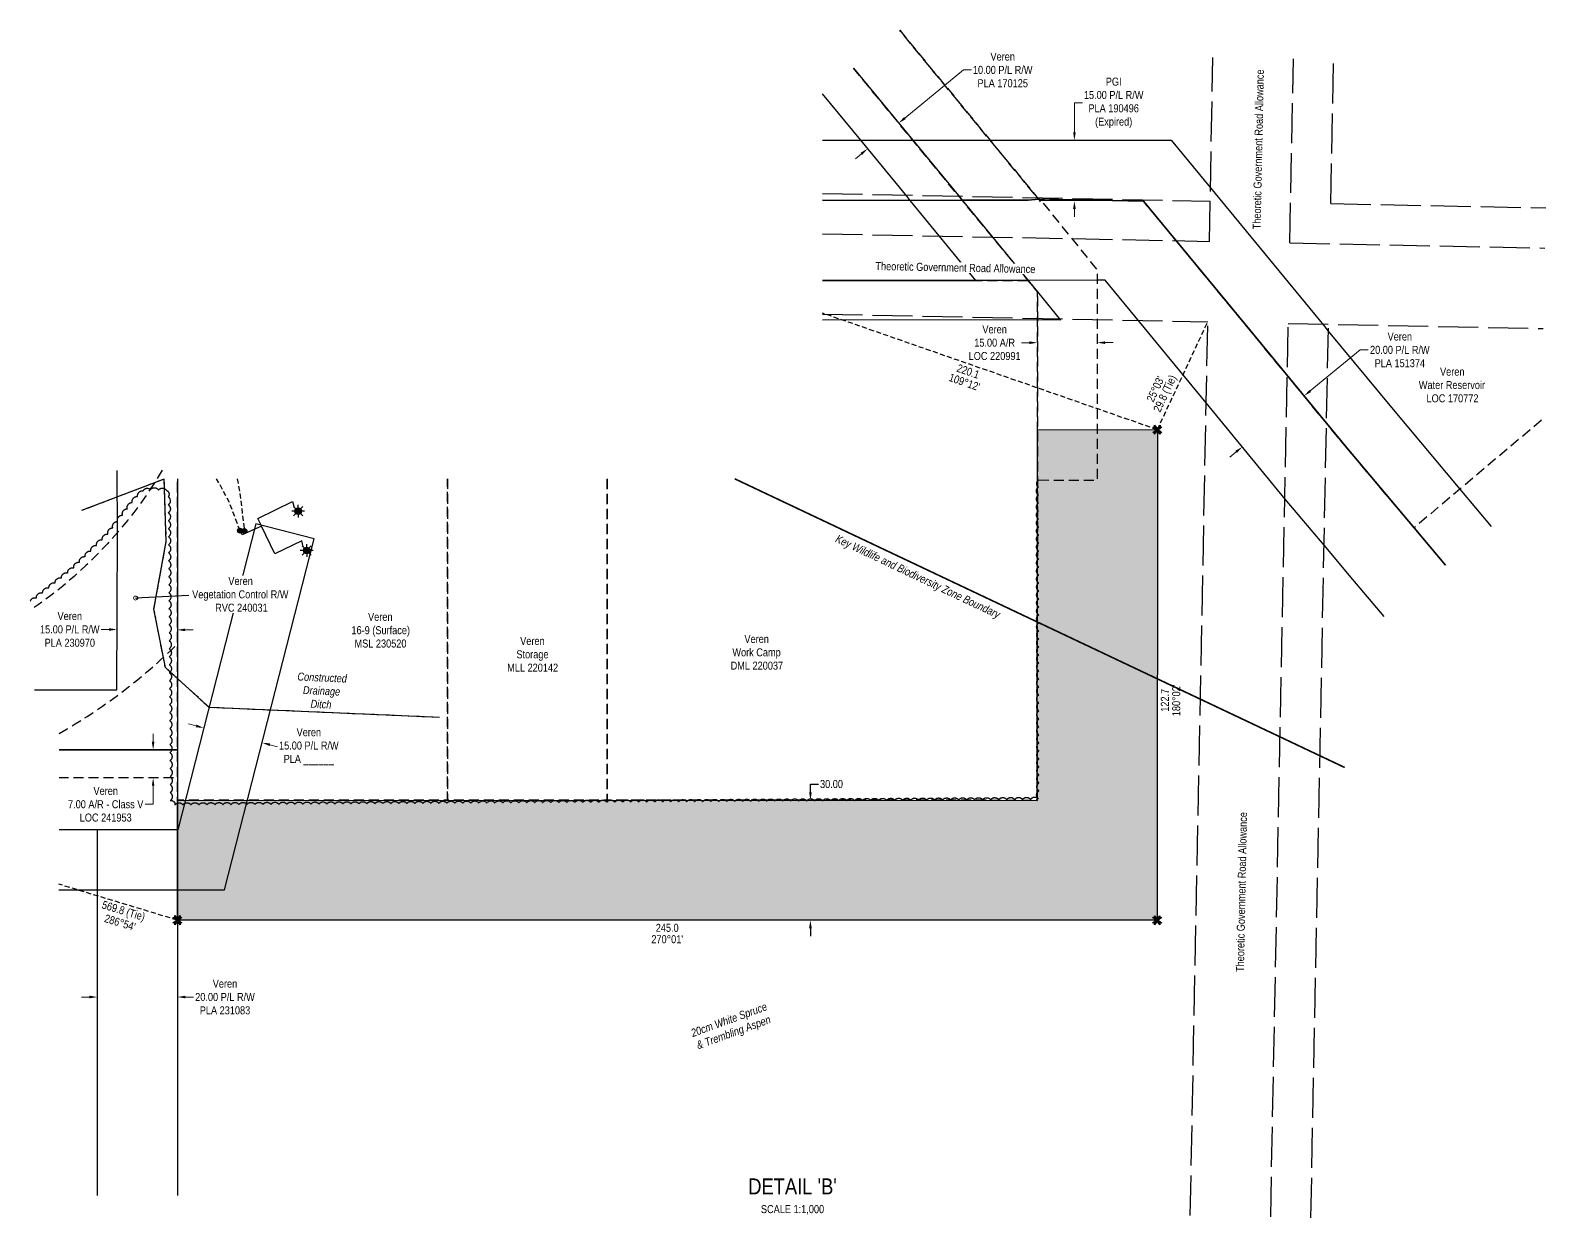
# Model space of a CAD drawing. Extents: x 407676 to 413335, y 6052236 to 6054942.
# Drawn here: x 411441 to 413335, y 6052532 to 6054017 of the extents above; entities that cross this region are included whole.
import ezdxf
from ezdxf.enums import TextEntityAlignment as Align

# ---------------------------------------------------------------- set-up
doc = ezdxf.new("R2010")
doc.units = 0
doc.header["$LTSCALE"] = 5
doc.header["$PDSIZE"] = 0.5
for name, pattern in [('0', [1, 1, 0]), ('DASHDOT2', [12.7, 6.35, -3.175, 0, -3.175]), ('EZE', [3.75, 2.5, -1.25]), ('foc-ACCESSROAD', [3.75, 2.5, -1.25]), ('foc-TIELINE', [1.875, 1.25, -0.625]), ('foc-TOPO-ephemeral', [6.25, 3.125, -0.625, 0.625, -0.625, 0.625, -0.625]), ('foc-TRAV', [1.875, 1.25, -0.625]), ('foc-UNSURVEYED', [12.5, 10, -2.5]), ('UG_PIPE', [1.875, 1.25, -0.625])]:
    doc.linetypes.add(name, pattern=pattern)
doc.layers.get('Defpoints').update_dxf_attribs({"color": 9})
doc.layers.add('AS-PIPE-AG', color=7, linetype='Continuous', true_color=0x7d00fa)
for name, color, linetype in [('AS-PIPE-UG', 44, 'UG_PIPE'), ('AS-SYMBOL', 7, 'Continuous'), ('AS-WILDLIFE', 131, 'DASHDOT2'), ('C-AR', 13, 'foc-ACCESSROAD'), ('C-RW', 13, 'Continuous'), ('C-VCE', 13, 'EZE'), ('C-WS', 13, 'foc-ACCESSROAD'), ('C-WS-S', 8, 'Continuous'), ('DETAIL-T', 7, 'Continuous'), ('F-RW', 190, 'Continuous'), ('L-BD', 7, 'Continuous'), ('L-MON', 1, 'Continuous'), ('L-ROAD-T', 7, 'Continuous'), ('L-TIE', 7, 'foc-TIELINE'), ('L-USEC', 7, 'foc-UNSURVEYED'), ('P-PROPOSED', 10, 'Continuous'), ('P-PROPOSED-H', 21, 'Continuous'), ('P-TRAV', 4, 'foc-TRAV'), ('P-TXT', 4, 'Continuous'), ('T-BUSH', 110, '0'), ('T-BUSH-T', 110, 'Continuous'), ('T-DRAW', 143, 'foc-TOPO-ephemeral'), ('WETLAND-T', 146, 'Continuous')]:
    doc.layers.add(name, color=color, linetype=linetype)
for name, color, linetype, lineweight in [('C-AR-T', 13, 'Continuous', 9), ('C-RW-T', 13, 'Continuous', 9), ('C-WS-T', 13, 'Continuous', 9), ('F-RW-T', 190, 'Continuous', 9)]:
    doc.layers.add(name, color=color, linetype=linetype, lineweight=lineweight)
doc.styles.add('240', font='ARIALN.TTF', dxfattribs={"height": 30})
doc.styles.add('80CG', font='ARIALN.TTF', dxfattribs={"height": 10})
doc.styles.add('80L', font='ARIALN.TTF', dxfattribs={"height": 10})
doc.styles.add('80LS', font='ARIALNI.TTF', dxfattribs={"height": 10})
doc.styles.add('foc-LtypeFont', font='ARIALN.TTF', dxfattribs={"height": 7.35})
doc.styles.add('MtXpl_Arial_Narrow', font='ARIALNI.TTF')
doc.linetypes.add('foc-TOPO-flowdirection-NOLINE', pattern='A,0,[">",foc-LtypeFont,S=0.3,R=0,X=0,Y=-0.945],-20,[">",foc-LtypeFont,S=0.3,R=0,X=0,Y=-0.945],0', length=20)
doc.dimstyles.new('Compass 5 000', dxfattribs={"dimscale": 5, "dimtxt": 9, "dimasz": 2, "dimexe": 0.2, "dimexo": 0.0625, "dimgap": 0.5, "dimtad": 0, "dimtih": 1, "dimtoh": 1, "dimzin": 0, "dimdsep": 46, "dimtxsty": '80CG', "dimcen": 0.1, "dimse1": 1, "dimse2": 1, "dimclrd": 256, "dimclrt": 256, "dimaunit": 1, "dimadec": 4, "dimazin": 0, "dimtfac": 0.06, "dimtofl": 0, "dimtmove": 0, "dimatfit": 1, "dimfxl": 0.2, "dimtolj": 1, "dimtzin": 0, "dimlwd": -1, "dimarcsym": 0})

# ---------------------------------------------------------------- blocks, each defined once
blk = doc.blocks.new('RISER')
h = blk.add_hatch(color=255)
h.dxf.hatch_style = 1
edge = h.paths.add_edge_path()
edge.add_arc((0, 0), 0.7, 0, 360)
blk.add_hatch(color=13).paths.add_polyline_path([(0.58, -0.15), (-0.58, -0.15, 0.774597)])
at = {"color": 13}
blk.add_line((-0.58, -0.15), (0.58, -0.15), dxfattribs=at)
blk.add_circle((0, 0), 0.6, dxfattribs=at)
blk = doc.blocks.new('GAS')
h = blk.add_hatch(color=255)
h.dxf.hatch_style = 1
edge = h.paths.add_edge_path()
edge.add_arc((0, 0), 0.9, 0, 360)
for p, q in [((-0.81, 0), (-1.62, 0)), ((-0.57, 0.57), (-1.14, 1.14)), ((0, 0.81), (0, 1.62)), ((0.57, 0.57), (1.14, 1.14)), ((1.62, 0), (0.81, 0)), ((-0.57, -0.57), (-1.14, -1.14)), ((0, -0.81), (0, -1.62)), ((1.14, -1.14), (0.57, -0.57))]:
    blk.add_line(p, q)
blk.add_circle((0, 0), 0.8)
blk = doc.blocks.new('TEMP')
h = blk.add_hatch(color=255)
h.dxf.hatch_style = 1
h.paths.add_polyline_path([(0, 0.25), (-0.67, 1.15), (-0.67, 0.67), (-1.15, 0.67), (-0.25, 0), (-1.15, -0.67), (-0.67, -0.67), (-0.67, -1.15), (0, -0.25), (0.67, -1.15), (0.67, -0.67), (1.15, -0.67), (0.25, 0), (1.15, 0.67), (0.67, 0.67), (0.67, 1.15)])
h.paths.add_polyline_path([(0.57, 0.85), (0.57, 0.57), (0.85, 0.57), (0.08, 0), (0.85, -0.57), (0.57, -0.57), (0.57, -0.85), (0, -0.08), (-0.57, -0.85), (-0.57, -0.57), (-0.85, -0.57), (-0.08, 0), (-0.85, 0.57), (-0.57, 0.57), (-0.57, 0.85), (0, 0.08)], flags=16)
h = blk.add_hatch(color=1)
h.dxf.hatch_style = 1
h.paths.add_polyline_path([(0, 0.08), (-0.57, 0.85), (-0.57, 0.57), (-0.85, 0.57), (-0.08, 0), (-0.85, -0.57), (-0.57, -0.57), (-0.57, -0.85), (0, -0.08), (0.57, -0.85), (0.57, -0.57), (0.85, -0.57), (0.08, 0), (0.85, 0.57), (0.57, 0.57), (0.57, 0.85)])
at = {"color": 1}
for p, q in [((-0.08, 0), (0.08, 0)), ((0, 0.08), (0, -0.08))]:
    blk.add_line(p, q, dxfattribs=at)
at = {"color": 255, "flags": 128}
blk.add_lwpolyline([(-0.25, 0), (-1.15, 0.67), (-0.67, 0.67), (-0.67, 1.15), (0, 0.25), (0.67, 1.15), (0.67, 0.67), (1.15, 0.67), (0.25, 0), (1.15, -0.67), (0.67, -0.67), (0.67, -1.15), (0, -0.25), (-0.67, -1.15), (-0.67, -0.67), (-1.15, -0.67)], close=True, dxfattribs=at)
at = {"color": 1, "flags": 128}
blk.add_lwpolyline([(-0.08, 0), (-0.85, 0.57), (-0.57, 0.57), (-0.57, 0.85), (0, 0.08), (0.57, 0.85), (0.57, 0.57), (0.85, 0.57), (0.08, 0), (0.85, -0.57), (0.57, -0.57), (0.57, -0.85), (0, -0.08), (-0.57, -0.85), (-0.57, -0.57), (-0.85, -0.57)], close=True, dxfattribs=at)
blk = doc.blocks.new('*D46')
at = {"layer": 'Defpoints', "color": 0, "transparency": 16777216}
for p in [(412476.4, 6053054.1), (412415.8, 6052904.2), (412476.3, 6052904.2)]:
    blk.add_point(p, dxfattribs=at)
at = {"layer": 'P-TXT', "transparency": 16777216}
for p, q in [((412415.9, 6053064.1), (412415.9, 6053074.4)), ((412415.9, 6053074.4), (412425.9, 6053074.4)), ((412415.8, 6052894.2), (412415.8, 6052884.2))]:
    blk.add_line(p, q, dxfattribs=at)
for points in [[(412414.2, 6053064.1), (412417.5, 6053064.1), (412415.9, 6053054.1)], [(412414.2, 6052894.2), (412417.5, 6052894.2), (412415.8, 6052904.2)]]:
    blk.add_solid(points, dxfattribs=at)
at = {"layer": 'P-TXT', "transparency": 16777216, "insert": (412442.2, 6053074.4), "char_height": 10, "attachment_point": 5, "style": '80CG'}
blk.add_mtext('\\A1;30.00', dxfattribs=at)
blk = doc.blocks.new('*D47')
at = {"layer": 'C-RW-T', "transparency": 16777216}
for p, q in [((411514.6, 6052808.1), (411504.6, 6052808.1)), ((411634.6, 6052808.1), (411644.6, 6052808.1))]:
    blk.add_line(p, q, dxfattribs=at)
for points in [[(411514.6, 6052809.8), (411514.6, 6052806.5), (411524.6, 6052808.1)], [(411634.6, 6052809.8), (411634.6, 6052806.5), (411624.6, 6052808.1)]]:
    blk.add_solid(points, dxfattribs=at)
at = {"layer": 'Defpoints', "color": 0, "transparency": 16777216}
for p in [(411524.6, 6052799.6), (411624.6, 6052808.1), (411624.6, 6052799.6)]:
    blk.add_point(p, dxfattribs=at)
at = {"layer": 'C-RW-T', "transparency": 16777216, "insert": (411684.1, 6052808.1), "char_height": 10, "attachment_point": 5, "style": '80CG', "bg_fill": 3, "box_fill_scale": 1.1, "bg_fill_color": 256, "bg_fill_true_color": 13158600, "bg_fill_transparency": 0}
blk.add_mtext('\\A1;Veren\\P20.00 P/L R/W\\PPLA 231083', dxfattribs=at)
blk = doc.blocks.new('*D48')
at = {"layer": 'C-RW-T', "transparency": 16777216}
for p, q in [((411539.2, 6053267.6), (411529.2, 6053267.7)), ((411634.3, 6053267.1), (411644.3, 6053267.1))]:
    blk.add_line(p, q, dxfattribs=at)
for points in [[(411539.2, 6053269.3), (411539.2, 6053266), (411549.2, 6053267.6)], [(411634.3, 6053268.8), (411634.3, 6053265.5), (411624.3, 6053267.2)]]:
    blk.add_solid(points, dxfattribs=at)
at = {"layer": 'Defpoints', "color": 0, "transparency": 16777216}
for p in [(411549.5, 6053328.6), (411624.6, 6053328.2), (411549.2, 6053267.6)]:
    blk.add_point(p, dxfattribs=at)
at = {"layer": 'C-RW-T', "transparency": 16777216, "insert": (411490.1, 6053267.7), "char_height": 10, "attachment_point": 5, "style": '80CG'}
blk.add_mtext('\\A1;Veren\\P15.00 P/L R/W\\PPLA 230970', dxfattribs=at)
blk = doc.blocks.new('*D49')
at = {"layer": 'C-AR-T', "transparency": 16777216}
for p, q in [((411594.3, 6053127.2), (411594.3, 6053137.2)), ((411594.3, 6053072.2), (411594.3, 6053049.1)), ((411594.3, 6053049.1), (411584.3, 6053049.1))]:
    blk.add_line(p, q, dxfattribs=at)
for points in [[(411592.6, 6053127.2), (411595.9, 6053127.2), (411594.3, 6053117.2)], [(411592.6, 6053072.2), (411595.9, 6053072.2), (411594.3, 6053082.2)]]:
    blk.add_solid(points, dxfattribs=at)
at = {"layer": 'Defpoints', "color": 0, "transparency": 16777216}
for p in [(411574.2, 6053117.2), (411574.2, 6053082.2), (411594.3, 6053082.2)]:
    blk.add_point(p, dxfattribs=at)
at = {"layer": 'C-AR-T', "transparency": 16777216, "insert": (411535, 6053049.1), "char_height": 10, "attachment_point": 5, "style": '80CG'}
blk.add_mtext('\\A1;Veren\\P7.00 A/R - Class V\\PLOC 241953', dxfattribs=at)
blk = doc.blocks.new('*D50')
at = {"layer": 'C-RW-T', "transparency": 16777216}
for p, q in [((413040.6, 6053565.9), (413103, 6053617.2)), ((413103, 6053617.2), (413113, 6053617.2)), ((412947.9, 6053489.7), (412940.2, 6053483.3))]:
    blk.add_line(p, q, dxfattribs=at)
for points in [[(413039.6, 6053567.2), (413041.7, 6053564.6), (413032.9, 6053559.6)], [(412946.9, 6053491), (412949, 6053488.4), (412955.7, 6053496)]]:
    blk.add_solid(points, dxfattribs=at)
at = {"layer": 'Defpoints', "color": 0, "transparency": 16777216}
for p in [(412951.1, 6053659), (412873.8, 6053595.5), (412955.7, 6053496)]:
    blk.add_point(p, dxfattribs=at)
at = {"layer": 'C-RW-T', "transparency": 16777216, "insert": (413152.6, 6053617.2), "char_height": 10, "attachment_point": 5, "style": '80CG'}
blk.add_mtext('\\A1;Veren\\P20.00 P/L R/W\\PPLA 151374', dxfattribs=at)
blk = doc.blocks.new('*D51')
at = {"layer": 'Defpoints', "color": 0, "transparency": 16777216}
for p in [(412745.8, 6053879.3), (412812.2, 6053879.2), (412812.1, 6053803.5)]:
    blk.add_point(p, dxfattribs=at)
at = {"layer": 'F-RW-T', "transparency": 16777216}
for p, q in [((412745.8, 6053889.3), (412745.8, 6053926.1)), ((412745.8, 6053926.1), (412755.8, 6053926.1)), ((412745.8, 6053793.5), (412745.8, 6053783.5))]:
    blk.add_line(p, q, dxfattribs=at)
for points in [[(412744.2, 6053889.3), (412747.5, 6053889.3), (412745.8, 6053879.3)], [(412744.2, 6053793.5), (412747.5, 6053793.5), (412745.8, 6053803.5)]]:
    blk.add_solid(points, dxfattribs=at)
at = {"layer": 'F-RW-T', "transparency": 16777216, "insert": (412794.9, 6053926.1), "char_height": 10, "attachment_point": 5, "style": '80CG'}
blk.add_mtext('\\A1;PGI\\P15.00 P/L R/W\\PPLA 190496\\P(Expired)', dxfattribs=at)
blk = doc.blocks.new('*D54')
at = {"layer": 'C-RW-T', "transparency": 16777216}
for p, q in [((411648.1, 6053147.1), (411638.4, 6053149.5)), ((411740.1, 6053123.6), (411749.8, 6053121.1))]:
    blk.add_line(p, q, dxfattribs=at)
for points in [[(411648.5, 6053148.7), (411647.6, 6053145.4), (411657.7, 6053144.6)], [(411740.5, 6053125.2), (411739.7, 6053122), (411730.4, 6053126.1)]]:
    blk.add_solid(points, dxfattribs=at)
at = {"layer": 'Defpoints', "color": 0, "transparency": 16777216}
for p in [(411660.4, 6053155.2), (411733.1, 6053136.7), (411730.4, 6053126.1)]:
    blk.add_point(p, dxfattribs=at)
at = {"layer": 'C-RW-T', "transparency": 16777216, "insert": (411788.9, 6053121.1), "char_height": 10, "attachment_point": 5, "style": '80CG'}
blk.add_mtext('\\A1;Veren\\P15.00 P/L R/W\\PPLA ______', dxfattribs=at)
blk = doc.blocks.new('*D55')
at = {"layer": 'C-RW-T', "transparency": 16777216}
for p, q in [((412534, 6053907.1), (412607.1, 6053967.2)), ((412607.1, 6053967.2), (412617.1, 6053967.2)), ((412479.7, 6053862.4), (412472, 6053856.1))]:
    blk.add_line(p, q, dxfattribs=at)
for points in [[(412532.9, 6053908.4), (412535, 6053905.8), (412526.2, 6053900.7)], [(412478.6, 6053863.7), (412480.7, 6053861.1), (412487.4, 6053868.8)]]:
    blk.add_solid(points, dxfattribs=at)
at = {"layer": 'Defpoints', "color": 0, "transparency": 16777216}
for p in [(412498.2, 6053934.8), (412459.3, 6053902.9), (412526.2, 6053900.7)]:
    blk.add_point(p, dxfattribs=at)
at = {"layer": 'C-RW-T', "transparency": 16777216, "insert": (412656.2, 6053967.2), "char_height": 10, "attachment_point": 5, "style": '80CG'}
blk.add_mtext('\\A1;Veren\\P10.00 P/L R/W\\PPLA 170125', dxfattribs=at)
blk = doc.blocks.new('*D56')
at = {"layer": 'C-AR-T', "transparency": 16777216}
for p, q in [((412689.6, 6053626.2), (412679.6, 6053626.2)), ((412784.3, 6053626.3), (412794.3, 6053626.3))]:
    blk.add_line(p, q, dxfattribs=at)
for points in [[(412689.6, 6053627.9), (412689.6, 6053624.5), (412699.6, 6053626.2)], [(412784.2, 6053627.9), (412784.3, 6053624.6), (412774.3, 6053626.3)]]:
    blk.add_solid(points, dxfattribs=at)
at = {"layer": 'Defpoints', "color": 0, "transparency": 16777216}
for p in [(412699.6, 6053626.2), (412699.6, 6053614.9), (412774.3, 6053615)]:
    blk.add_point(p, dxfattribs=at)
at = {"layer": 'C-AR-T', "transparency": 16777216, "insert": (412646.1, 6053626.2), "char_height": 10, "attachment_point": 5, "style": '80CG'}
blk.add_mtext('\\A1;Veren\\P15.00 A/R\\PLOC 220991', dxfattribs=at)

msp = doc.modelspace()

# ---------------------------------------------------------------- hatches: boundary and pattern name
at = {"layer": 'P-PROPOSED-H'}
h = msp.add_hatch(color=256, dxfattribs=at)
h.dxf.hatch_style = 1
h.paths.add_polyline_path([(412849.492, 6053517.449), (412849.171, 6052904.061), (411624.551, 6052904.243), (411624.571, 6053054.178), (412699.319, 6053054.035), (412699.557, 6053517.482)])

# ---------------------------------------------------------------- linework, layer by layer
at = {"layer": 'AS-PIPE-AG', "flags": 128}
for points in [[(411729.63, 6053397.063), (411725.073, 6053406.462), (411768.637, 6053427.626), (411770.513, 6053420.213)], [(411781.963, 6053371.122), (411780.187, 6053378.46), (411746.242, 6053362.113), (411729.64, 6053396.978), (411705.7, 6053385.943), (411702.904, 6053391.206)]]:
    msp.add_lwpolyline(points, dxfattribs=at)
at = {"layer": 'AS-PIPE-UG', "flags": 128}
for points in [[(411702.929, 6053391.181), (411702.914, 6053391.306), (411689.273, 6053427.211), (411673.672, 6053456.142)], [(411699.509, 6053456.137), (411703.144, 6053434.724), (411708.431, 6053390.69), (411708.436, 6053390.675)]]:
    msp.add_lwpolyline(points, dxfattribs=at)
at = {"layer": 'AS-WILDLIFE', "const_width": 2.001, "flags": 128}
msp.add_lwpolyline([(412321.297, 6053456.041), (413083.803, 6053095.061)], dxfattribs=at)
at = {"layer": 'C-AR', "flags": 128}
for points in [[(412527.448, 6054016.79), (412640.527, 6053879.289), (412701.01, 6053805.676), (412702.2, 6053805.653), (412703.849, 6053804.069), (412774.5, 6053716.877), (412774.316, 6053704.215), (412774.352, 6053653.323), (412774.224, 6053598.565), (412774.453, 6053453.972), (412699.543, 6053454.145), (412699.578, 6053610.622), (412699.536, 6053654.802), (412699.58, 6053689.999), (412687.929, 6053704.172), (412605.646, 6053804.212), (412602.833, 6053807.618), (412543.905, 6053879.246), (412469.744, 6053969.403)], [(413329.636, 6053529.285), (413227.686, 6053443.206), (413170.402, 6053394.827), (413086.303, 6053494.641), (413060.964, 6053525.455), (412958.815, 6053649.672), (412913.575, 6053704.688), (412832.36, 6053803.082), (412773.734, 6053804.239), (412703.849, 6053804.069), (412702.464, 6053802.864), (412702.2, 6053805.653), (412701.01, 6053805.676), (412640.527, 6053879.289), (412527.448, 6054016.79)], [(411476.889, 6053117.219), (411624.58, 6053117.203), (411624.577, 6053082.218), (411476.885, 6053082.234)]]:
    msp.add_lwpolyline(points, dxfattribs=at)
at = {"layer": 'C-RW'}
for points in [[(412469.744, 6053969.403), (412543.905, 6053879.246), (412602.833, 6053807.618), (412605.646, 6053804.212), (412687.929, 6053704.172), (412699.58, 6053689.999), (412728.623, 6053654.227), (412699.536, 6053654.802), (412430.996, 6053654.528)], [(412430.946, 6053704.13), (412622.699, 6053704.177), (412540.479, 6053804.204), (412536.682, 6053808.927), (412478.687, 6053879.312), (412430.9, 6053937.503)], [(412430.921, 6053804.217), (412540.479, 6053804.204), (412605.646, 6053804.212), (412687.891, 6053804.242), (412701.01, 6053805.676), (412702.2, 6053805.653), (412703.849, 6053804.069), (412773.734, 6053804.239), (412832.36, 6053803.082), (412913.575, 6053704.688), (412958.815, 6053649.672), (413060.964, 6053525.455), (413086.303, 6053494.641), (413170.402, 6053394.827), (413209.609, 6053348.273)], [(413133.137, 6053283.886), (413094.011, 6053330.3), (413057.973, 6053372.968), (413009.448, 6053430.605), (412910.558, 6053550.858), (412827.154, 6053652.279), (412784.449, 6053704.214), (412774.316, 6053704.215), (412687.929, 6053704.172), (412622.699, 6053704.177), (412430.946, 6053704.13)], [(411445.997, 6053192.204), (411548.795, 6053192.19), (411549.856, 6053388.951), (411549.382, 6053466.511)], [(411624.654, 6053456.151), (411624.58, 6053117.203), (411476.889, 6053117.219)], [(411476.889, 6053117.219), (411624.58, 6053117.203), (411624.575, 6053054.178), (411624.581, 6052560.02)], [(411524.578, 6052560.019), (411524.578, 6053017.218), (411476.877, 6053017.225)]]:
    msp.add_lwpolyline(points, dxfattribs=at)
at = {"layer": 'C-RW', "flags": 128}
msp.add_lwpolyline([(411476.569, 6052942.257), (411683.571, 6052942.23), (411795.366, 6053381.162), (411722.718, 6053399.665), (411625.306, 6053017.204), (411476.877, 6053017.224)], dxfattribs=at)
at = {"layer": 'C-VCE', "flags": 128}
msp.add_lwpolyline([(411605.759, 6053466.872), (411596.139, 6053451.228), (411585.473, 6053435.162), (411574.252, 6053419.481), (411562.49, 6053404.202), (411549.856, 6053388.951), (411537.401, 6053374.918), (411524.106, 6053360.951), (411510.331, 6053347.458), (411496.091, 6053334.455), (411481.407, 6053321.956), (411466.296, 6053309.98), (411450.774, 6053298.535), (411445.764, 6053295.105)], dxfattribs=at)
msp.add_lwpolyline([(411476.891, 6053137.709, 0.06636053), (411624.607, 6053249.598), (411624.646, 6053456.151)], format="xyb", dxfattribs=at)
at = {"layer": 'C-WS', "flags": 128}
for points in [[(412430.946, 6053704.13), (412622.699, 6053704.177), (412687.929, 6053704.172), (412699.58, 6053689.999), (412699.536, 6053654.802), (412699.578, 6053610.622), (412699.543, 6053454.145), (412699.319, 6053054.035), (412161.918, 6053054.172), (412161.971, 6053456.062)], [(411605.759, 6053466.872), (411596.139, 6053451.228), (411585.473, 6053435.162), (411574.252, 6053419.481), (411562.49, 6053404.202), (411549.856, 6053388.951), (411537.401, 6053374.918), (411524.106, 6053360.951), (411510.331, 6053347.458), (411496.091, 6053334.455), (411481.407, 6053321.956), (411466.296, 6053309.98), (411450.774, 6053298.535), (411445.764, 6053295.105)], [(411962.123, 6053456.088), (411962.072, 6053054.134), (411624.571, 6053054.178), (411624.646, 6053456.151)], [(412161.971, 6053456.062), (412161.918, 6053054.172), (411962.072, 6053054.134), (411962.123, 6053456.088)]]:
    msp.add_lwpolyline(points, dxfattribs=at)
at = {"layer": 'F-RW'}
for points in [[(412430.929, 6053879.288), (412478.687, 6053879.312), (412543.905, 6053879.246), (412640.527, 6053879.289), (412866.952, 6053879.236), (412915.833, 6053819.839), (413057.483, 6053647.712), (413063.224, 6053640.743), (413144.071, 6053542.507), (413227.686, 6053443.206), (413266.96, 6053396.561)], [(413209.609, 6053348.273), (413170.402, 6053394.827), (413086.303, 6053494.641), (413060.964, 6053525.455), (412958.815, 6053649.672), (412913.575, 6053704.688), (412832.36, 6053803.082), (412773.734, 6053804.239), (412702.2, 6053805.653), (412701.01, 6053805.676), (412687.891, 6053804.242), (412605.646, 6053804.212), (412540.479, 6053804.204), (412430.921, 6053804.217)]]:
    msp.add_lwpolyline(points, dxfattribs=at)
at = {"layer": 'L-TIE'}
for p, q in [((412849.492, 6053517.449), (412912.549, 6053652.376)), ((411624.551, 6052904.243), (411476.597, 6052949.187))]:
    msp.add_line(p, q, dxfattribs=at)
at = {"layer": 'L-USEC'}
for p, q in [((412914.52, 6053752.897), (412919.031, 6053982.909)), ((413015.04, 6053750.899), (413019.552, 6053980.938)), ((413066.286, 6053800.16), (413069.812, 6053979.952)), ((412430.922, 6053812.775), (412915.541, 6053803.157)), ((413066.286, 6053800.16), (413334.915, 6053794.819)), ((412430.931, 6053762.495), (412914.544, 6053752.897)), ((413015.04, 6053750.899), (413333.916, 6053744.559)), ((412430.989, 6053661.934), (412912.549, 6053652.376)), ((412890.639, 6052535.191), (412912.549, 6053652.376)), ((412991.16, 6052533.219), (413013.069, 6053650.405)), ((413013.069, 6053650.378), (413331.918, 6053644.039)), ((413041.42, 6052532.234), (413063.33, 6053649.419))]:
    msp.add_line(p, q, dxfattribs=at)
at = {"layer": 'P-PROPOSED', "flags": 128}
msp.add_lwpolyline([(412849.492, 6053517.449), (412849.171, 6052904.061), (411624.551, 6052904.243), (411624.571, 6053054.178), (412699.319, 6053054.035), (412699.557, 6053517.482)], close=True, dxfattribs=at)
at = {"layer": 'P-TRAV'}
msp.add_line((412849.492, 6053517.449), (412430.991, 6053663.181), dxfattribs=at)
at = {"layer": 'T-BUSH', "flags": 128}
msp.add_lwpolyline([(411440.754, 6053303.001, -0.4125768), (411448.323, 6053307.092, -0.52056705), (411456.14, 6053313.322, -0.52056705), (411463.957, 6053319.552, -0.52056705), (411471.774, 6053325.782, -0.52056705), (411479.591, 6053332.011, -0.52056705), (411487.408, 6053338.241, -0.52056705), (411495.081, 6053344.634, -0.52056705), (411502.203, 6053351.647, -0.52056705), (411509.326, 6053358.66, -0.52056705), (411516.448, 6053365.673, -0.52056705), (411523.571, 6053372.686, -0.52056705), (411530.693, 6053379.699, -0.52056705), (411537.774, 6053386.75, -0.52056705), (411543.858, 6053394.681, -0.52056705), (411549.943, 6053402.611, -0.52056705), (411556.027, 6053410.542, -0.52056705), (411562.111, 6053418.473, -0.52056705), (411568.195, 6053426.404, -0.52056705), (411574.925, 6053433.78, -0.52056705), (411581.837, 6053441.001, -0.52056705), (411590.967, 6053442.605, -0.52056705), (411600.948, 6053442.058, -0.52056705), (411610.929, 6053441.511, -0.52056705), (411613.12, 6053433.539, -0.52056705), (411613.188, 6053423.544, -0.52056705), (411613.256, 6053413.548, -0.52056705), (411613.324, 6053403.553, -0.52056705), (411613.392, 6053393.557, -0.52056705), (411613.46, 6053383.562, -0.52056705), (411613.528, 6053373.567, -0.52056705), (411613.596, 6053363.571, -0.52056705), (411613.664, 6053353.576, -0.52056705), (411613.732, 6053343.58, -0.52056705), (411613.8, 6053333.585, -0.52056705), (411613.868, 6053323.589, -0.52056705), (411613.936, 6053313.594, -0.52056705), (411614.004, 6053303.598, -0.52056705), (411614.072, 6053293.603, -0.52056705), (411614.14, 6053283.608, -0.52056705), (411614.208, 6053273.612, -0.52056705), (411614.276, 6053263.617, -0.52056705), (411614.344, 6053253.621, -0.52056705), (411614.411, 6053243.626, -0.52056705), (411614.479, 6053233.63, -0.52056705), (411614.547, 6053223.635, -0.52056705), (411614.615, 6053213.64, -0.52056705), (411614.683, 6053203.644, -0.52056705), (411614.751, 6053193.649, -0.52056705), (411614.819, 6053183.653, -0.52056705), (411614.887, 6053173.658, -0.52056705), (411614.955, 6053163.662, -0.52056705), (411615.023, 6053153.667, -0.52056705), (411615.091, 6053143.671, -0.52056705), (411615.159, 6053133.676, -0.52056705), (411615.227, 6053123.681, -0.52056705), (411615.295, 6053113.685, -0.52056705), (411615.363, 6053103.69, -0.52056705), (411615.431, 6053093.694, -0.52056705), (411615.499, 6053083.699, -0.52056705), (411615.567, 6053073.703, -0.52056705), (411615.635, 6053063.708, -0.52056705), (411615.703, 6053053.712, -0.52056705), (411621.546, 6053048.274, -0.52056705), (411631.541, 6053048.338, -0.52056705), (411641.537, 6053048.402, -0.52056705), (411651.532, 6053048.466, -0.52056705), (411661.528, 6053048.53, -0.52056705), (411671.523, 6053048.594, -0.52056705), (411681.519, 6053048.658, -0.52056705), (411691.514, 6053048.721, -0.52056705), (411701.51, 6053048.785, -0.52056705), (411711.505, 6053048.849, -0.52056705), (411721.5, 6053048.913, -0.52056705), (411731.496, 6053048.977, -0.52056705), (411741.491, 6053049.041, -0.52056705), (411751.487, 6053049.105, -0.52056705), (411761.482, 6053049.169, -0.52056705), (411771.478, 6053049.233, -0.52056705), (411781.473, 6053049.296, -0.52056705), (411791.469, 6053049.36, -0.52056705), (411801.464, 6053049.424, -0.52056705), (411811.46, 6053049.488, -0.52056705), (411821.455, 6053049.552, -0.52056705), (411831.451, 6053049.616, -0.52056705), (411841.446, 6053049.68, -0.52056705), (411851.442, 6053049.744, -0.52056705), (411861.437, 6053049.807, -0.52056705), (411871.432, 6053049.871, -0.52056705), (411881.428, 6053049.935, -0.52056705), (411891.423, 6053049.999, -0.52056705), (411901.419, 6053050.063, -0.52056705), (411911.414, 6053050.127, -0.52056705), (411921.41, 6053050.191, -0.52056705), (411931.405, 6053050.255, -0.52056705), (411941.401, 6053050.319, -0.52056705), (411951.396, 6053050.382, -0.52056705), (411961.392, 6053050.446, -0.52056705), (411971.387, 6053050.51, -0.52056705), (411981.383, 6053050.574, -0.52056705), (411991.378, 6053050.638, -0.52056705), (412001.374, 6053050.702, -0.52056705), (412011.369, 6053050.766, -0.52056705), (412021.364, 6053050.83, -0.52056705), (412031.36, 6053050.894, -0.52056705), (412041.355, 6053050.957, -0.52056705), (412051.351, 6053051.021, -0.52056705), (412061.346, 6053051.085, -0.52056705), (412071.342, 6053051.149, -0.52056705), (412081.337, 6053051.213, -0.52056705), (412091.333, 6053051.277, -0.52056705), (412101.328, 6053051.341, -0.52056705), (412111.324, 6053051.405, -0.52056705), (412121.319, 6053051.468, -0.52056705), (412131.315, 6053051.532, -0.52056705), (412141.31, 6053051.596, -0.52056705), (412151.306, 6053051.66, -0.52056705), (412161.301, 6053051.724, -0.52056705), (412171.296, 6053051.788, -0.52056705), (412181.292, 6053051.852, -0.52056705), (412191.287, 6053051.916, -0.52056705), (412201.283, 6053051.98, -0.52056705), (412211.278, 6053052.043, -0.52056705), (412221.274, 6053052.107, -0.52056705), (412231.269, 6053052.171, -0.52056705), (412241.265, 6053052.235, -0.52056705), (412251.26, 6053052.299, -0.52056705), (412261.256, 6053052.363, -0.52056705), (412271.251, 6053052.427, -0.52056705), (412281.247, 6053052.491, -0.52056705), (412291.242, 6053052.554, -0.52056705), (412301.237, 6053052.618, -0.52056705), (412311.233, 6053052.682, -0.52056705), (412321.228, 6053052.746, -0.52056705), (412331.224, 6053052.81, -0.52056705), (412341.219, 6053052.874, -0.52056705), (412351.215, 6053052.938, -0.52056705), (412361.21, 6053053.002, -0.52056705), (412371.206, 6053053.066, -0.52056705), (412381.201, 6053053.129, -0.52056705), (412391.197, 6053053.193, -0.52056705), (412401.192, 6053053.257, -0.52056705), (412411.188, 6053053.321, -0.52056705), (412421.183, 6053053.385, -0.52056705), (412431.179, 6053053.449, -0.52056705), (412441.174, 6053053.513, -0.52056705), (412451.169, 6053053.577, -0.52056705), (412461.165, 6053053.641, -0.52056705), (412471.16, 6053053.704, -0.52056705), (412481.156, 6053053.768, -0.52056705), (412491.151, 6053053.832, -0.52056705), (412501.147, 6053053.896, -0.52056705), (412511.142, 6053053.96, -0.52056705), (412521.138, 6053054.024, -0.52056705), (412531.133, 6053054.088, -0.52056705), (412541.129, 6053054.152, -0.52056705), (412551.124, 6053054.215, -0.52056705), (412561.12, 6053054.279, -0.52056705), (412571.115, 6053054.343, -0.52056705), (412581.111, 6053054.407, -0.52056705), (412591.106, 6053054.471, -0.52056705), (412601.101, 6053054.535, -0.52056705), (412611.097, 6053054.599, -0.52056705), (412621.092, 6053054.663, -0.52056705), (412631.088, 6053054.727, -0.52056705), (412641.083, 6053054.79, -0.52056705), (412651.079, 6053054.854, -0.52056705), (412661.074, 6053054.918, -0.52056705), (412671.07, 6053054.982, -0.52056705), (412681.065, 6053055.046, -0.52056705), (412691.061, 6053055.11, -0.52056705), (412700.782, 6053056.128, -0.52056705), (412701.561, 6053065.924, -0.52056705), (412701.545, 6053075.92, -0.52056705), (412701.529, 6053085.915, -0.52056705), (412701.514, 6053095.911, -0.52056705), (412701.498, 6053105.907, -0.52056705), (412701.483, 6053115.902, -0.52056705), (412701.467, 6053125.898, -0.52056705), (412701.452, 6053135.894, -0.52056705), (412701.436, 6053145.889, -0.52056705), (412701.42, 6053155.885, -0.52056705), (412701.405, 6053165.881, -0.52056705), (412701.389, 6053175.876, -0.52056705), (412701.374, 6053185.872, -0.52056705), (412701.358, 6053195.868, -0.52056705), (412701.343, 6053205.863, -0.52056705), (412701.327, 6053215.859, -0.52056705), (412701.311, 6053225.855, -0.52056705), (412701.296, 6053235.85, -0.52056705), (412701.28, 6053245.846, -0.52056705), (412701.265, 6053255.842, -0.52056705), (412701.249, 6053265.837, -0.52056705), (412701.234, 6053275.833, -0.52056705), (412701.218, 6053285.829, -0.52056705), (412701.202, 6053295.824, -0.52056705), (412701.187, 6053305.82, -0.52056705), (412701.171, 6053315.816, -0.52056705), (412701.156, 6053325.811, -0.52056705), (412701.14, 6053335.807, -0.52056705), (412701.124, 6053345.803, -0.52056705), (412701.109, 6053355.798, -0.52056705), (412701.093, 6053365.794, -0.52056705), (412701.078, 6053375.79, -0.52056705), (412701.062, 6053385.785, -0.52056705), (412701.047, 6053395.781, -0.52056705), (412701.031, 6053405.777, -0.52056705), (412701.015, 6053415.772, -0.52056705), (412701, 6053425.768, -0.52056705), (412700.984, 6053435.763, -0.52056705), (412700.969, 6053445.759, -0.52056705), (412700.955, 6053454.437)], format="xyb", dxfattribs=at)
at = {"layer": 'T-DRAW', "linetype": 'foc-TOPO-flowdirection-NOLINE', "flags": 128}
msp.add_lwpolyline([(411952.099, 6053157.674), (411664.408, 6053170.08), (411609.567, 6053220.149), (411595.289, 6053293.036), (411610.697, 6053377.469), (411608.114, 6053455.639), (411504.872, 6053416.306)], dxfattribs=at)
at = {"layer": 'T-DRAW', "flags": 128}
msp.add_lwpolyline([(411952.099, 6053157.674), (411664.408, 6053170.08), (411609.567, 6053220.149), (411595.289, 6053293.036), (411610.697, 6053377.469), (411608.114, 6053455.639), (411504.872, 6053416.306)], dxfattribs=at)

# ---------------------------------------------------------------- block references
at = {"layer": 'AS-SYMBOL', "xscale": 4.997835, "yscale": 4.997835, "zscale": 4.997835}
for p in [(411702.929, 6053391.181), (411708.436, 6053390.675)]:
    msp.add_blockref('RISER', p, dxfattribs=at)
at = {"layer": 'C-WS-S', "xscale": 4.997835, "yscale": 4.997835, "zscale": 4.997835}
for p in [(411775.592, 6053415.582), (411786.257, 6053366.377)]:
    msp.add_blockref('GAS', p, dxfattribs=at)
at = {"layer": 'L-MON', "color": 3, "xscale": 4.997835, "yscale": 4.997835, "zscale": 4.997835}
for p in [(412849.492, 6053517.449), (411624.551, 6052904.243), (412849.171, 6052904.061)]:
    msp.add_blockref('TEMP', p, dxfattribs=at)

# ---------------------------------------------------------------- texts
at = {"layer": 'AS-WILDLIFE', "insert": (412549.604, 6053332.514), "char_height": 10.00433, "attachment_point": 5, "rotation": 334.666513, "style": '240'}
msp.add_mtext_dynamic_manual_height_columns('{\\fArial Narrow|b0|i1|c0|p34;Key Wildlife and Biodiversity Zone Boundary}', width=226.31669, gutter_width=45.019, heights=[0], dxfattribs=at)
at = {"layer": 'C-AR-T', "insert": (413176.207, 6053594.994), "char_height": 10, "attachment_point": 1, "style": '80L'}
msp.add_mtext_dynamic_manual_height_columns('\\pi26.64959;Veren\\P\\pi0.12844;Water Reservoir\\P\\pi9.73281;LOC 170772', width=83.00587, gutter_width=50, heights=[0], dxfattribs=at)
at = {"layer": 'C-WS-T', "char_height": 9.99567, "attachment_point": 1, "style": '80L'}
for s, width, insert in [('\\pi21.4493;Veren\\P\\pi0.66363;16-9 (Surface)\\P\\pi4.53644;MSL 230520', 72.59243, (411841.492, 6053288.427)), ('\\pi16.73443;Veren\\P\\pi12.0366;Storage\\P\\pi0.47612;MLL 220142', 63.16268, (412036.359, 6053258.273)), ('\\pi17.71286;Veren\\P\\pi2.65458;Work Camp\\P\\pi0.47953;DML 220037', 65.11954, (412315.67, 6053260.78))]:
    msp.add_mtext_dynamic_manual_height_columns(s, width=width, gutter_width=250, heights=[0], dxfattribs=dict(at, insert=insert))
at = {"layer": 'DETAIL-T', "color": 3, "insert": (412393.496, 6052558.733), "char_height": 20.00872, "width": 109.75672, "attachment_point": 5, "style": '80CG'}
msp.add_mtext("DETAIL 'B'\\P{\\H0.5x;SCALE 1:1,000}", dxfattribs=at)
at = {"layer": 'L-BD', "style": '80L'}
for s, height, rotation, p in [('220.1', 9.9957, 340.800645, (412613.071, 6053590.397)), ("109%%d12'", 9.9957, 340.800645, (412608.387, 6053576.946)), ("25%%d03'", 9.9957, 64.9516, (412847.03, 6053568.251)), ('29.8 (Tie)', 9.9957, 64.9516, (412859.934, 6053562.221)), ('122.7', 9.9957, 89.97, (412858.82, 6053179.081)), ("180%%d02'", 9.9957, 89.97, (412873.064, 6053179.074)), ('569.8 (Tie)', 9.99567, 343.102867, (411556.96, 6052914.851)), ("286%%d54'", 9.9957, 343.102867, (411552.82, 6052901.222)), ('245.0', 9.9957, 359.9915, (412236.859, 6052894.656)), ("270%%d01'", 9.9957, 359.9915, (412236.857, 6052880.412))]:
    msp.add_text(s, height=height, rotation=rotation, dxfattribs=at).set_placement(p, align=Align.MIDDLE)
at = {"layer": 'L-ROAD-T', "style": '80L'}
for p in [(412975.677, 6053867.924), (412954.67, 6052939.408)]:
    msp.add_text('Theoretic Government Road Allowance', height=10, rotation=88.855307, dxfattribs=at).set_placement(p, align=Align.MIDDLE_CENTER)
at = {"layer": 'T-BUSH-T', "insert": (412312.357, 6052784.476), "char_height": 10.00004, "width": 103.14923, "attachment_point": 2, "rotation": 20, "style": '80LS'}
msp.add_mtext('20cm White Spruce & Trembling Aspen', dxfattribs=at)
at = {"layer": 'WETLAND-T', "insert": (411805.799, 6053212.581), "char_height": 10.00003, "width": 62.42624, "attachment_point": 2, "rotation": 357.530762, "style": 'MtXpl_Arial_Narrow'}
msp.add_mtext('Constructed Drainage Ditch', dxfattribs=at)

# ---------------------------------------------------------------- dimensions: what is measured, and where the dimension line sits
at = {"layer": 'C-AR-T'}
for base, p1, p2, angle, text, picture, middle in [((412699.563, 6053626.195), (412774.262, 6053615.007), (412699.574, 6053614.936), 180.054509, 'Veren\\P15.00 A/R\\PLOC 220991', '*D56', (412646.05, 6053626.176)), ((411594.272, 6053082.221), (411574.227, 6053117.209), (411574.224, 6053082.223), 269.994056, 'Veren\\P7.00 A/R - Class V\\PLOC 241953', '*D49', (411534.958, 6053049.069))]:
    dim = msp.add_linear_dim(base=base, p1=p1, p2=p2, angle=angle, text=text, dimstyle='Compass 5 000', dxfattribs=at)
    dim.commit()
    dim.dimension.update_dxf_attribs({"geometry": picture, "text_midpoint": middle, "dimtype": 161})
at = {"layer": 'C-RW-T'}
for base, p1, p2, angle, text, picture, middle in [((412526.247, 6053900.713), (412459.349, 6053902.861), (412498.195, 6053934.815), 39.440057, 'Veren\\P10.00 P/L R/W\\PPLA 170125', '*D55', (412656.188, 6053967.223)), ((412955.652, 6053496.021), (412951.109, 6053659.043), (412873.843, 6053595.504), 219.431881, 'Veren\\P20.00 P/L R/W\\PPLA 151374', '*D50', (413152.571, 6053617.217)), ((411549.202, 6053267.586), (411624.626, 6053328.179), (411549.531, 6053328.584), 179.691007, 'Veren\\P15.00 P/L R/W\\PPLA 230970', '*D48', (411490.116, 6053267.694)), ((411730.397, 6053126.079), (411660.442, 6053155.157), (411733.09, 6053136.653), 345.710705, 'Veren\\P15.00 P/L R/W\\PPLA ______', '*D54', (411788.864, 6053121.143))]:
    dim = msp.add_linear_dim(base=base, p1=p1, p2=p2, angle=angle, text=text, dimstyle='Compass 5 000', dxfattribs=at)
    dim.commit()
    dim.dimension.update_dxf_attribs({"geometry": picture, "text_midpoint": middle, "dimtype": 161})
at = {"layer": 'F-RW-T'}
dim = msp.add_linear_dim(base=(412745.838, 6053879.265), p1=(412812.142, 6053803.481), p2=(412812.16, 6053879.249), angle=89.986639, text='PGI\\P15.00 P/L R/W\\PPLA 190496\\P(Expired)', dimstyle='Compass 5 000', dxfattribs=at)
dim.commit()
dim.dimension.update_dxf_attribs({"geometry": '*D51', "text_midpoint": (412794.935, 6053926.062), "dimtype": 161})
at = {"layer": 'P-TXT'}
dim = msp.add_linear_dim(base=(412415.832, 6052904.172), p1=(412476.354, 6053054.092), p2=(412476.316, 6052904.157), angle=269.985308, text='30.00', dimstyle='Compass 5 000', dxfattribs=at)
dim.commit()
dim.dimension.update_dxf_attribs({"geometry": '*D46', "text_midpoint": (412442.199, 6053074.407), "dimtype": 161})

# ---------------------------------------------------------------- leaders
at = {"layer": 'C-WS-T', "path_type": 1}
msp.add_leader([(411572.298, 6053306.998), (411638.902, 6053310.532)], dimstyle='Compass 5 000', override={"dimasz": 1, "dimgap": 0.5, "dimtad": 0, "dimldrblk": 'DotBlank'}, dxfattribs=at)

# ---------------------------------------------------------------- next in the draw order: texts
at = {"layer": 'C-WS-T', "insert": (411643.001, 6053333.239), "char_height": 10, "attachment_point": 1, "style": '80L', "bg_fill": 3, "box_fill_scale": 1.15, "bg_fill_color": 256, "bg_fill_true_color": 256, "bg_fill_transparency": 0}
msp.add_mtext_dynamic_manual_height_columns('\\pi45.31603;Veren\\P\\pi0.07729;Vegetation Control R/W\\P\\pi28.87674;RVC 240031', width=120.33874, gutter_width=50, heights=[0], dxfattribs=at)
at = {"layer": 'L-ROAD-T', "insert": (412597.173, 6053725.136), "char_height": 10, "width": 201.3578, "attachment_point": 2, "rotation": 358.862996, "style": '80L', "bg_fill": 3, "box_fill_scale": 1.15, "bg_fill_color": 256, "bg_fill_true_color": 256, "bg_fill_transparency": 0}
msp.add_mtext('Theoretic Government Road Allowance', dxfattribs=at)

# ---------------------------------------------------------------- next in the draw order: dimensions: what is measured, and where the dimension line sits
at = {"layer": 'C-RW-T'}
dim = msp.add_linear_dim(base=(411624.578, 6052808.12), p1=(411524.578, 6052799.59), p2=(411624.578, 6052799.591), angle=0.000669, text='Veren\\P20.00 P/L R/W\\PPLA 231083', dimstyle='Compass 5 000', override={"dimtfill": 1}, dxfattribs=at)
dim.commit()
dim.dimension.update_dxf_attribs({"geometry": '*D47', "text_midpoint": (411684.117, 6052808.121), "dimtype": 161})

doc.saveas('drawing.dxf')
